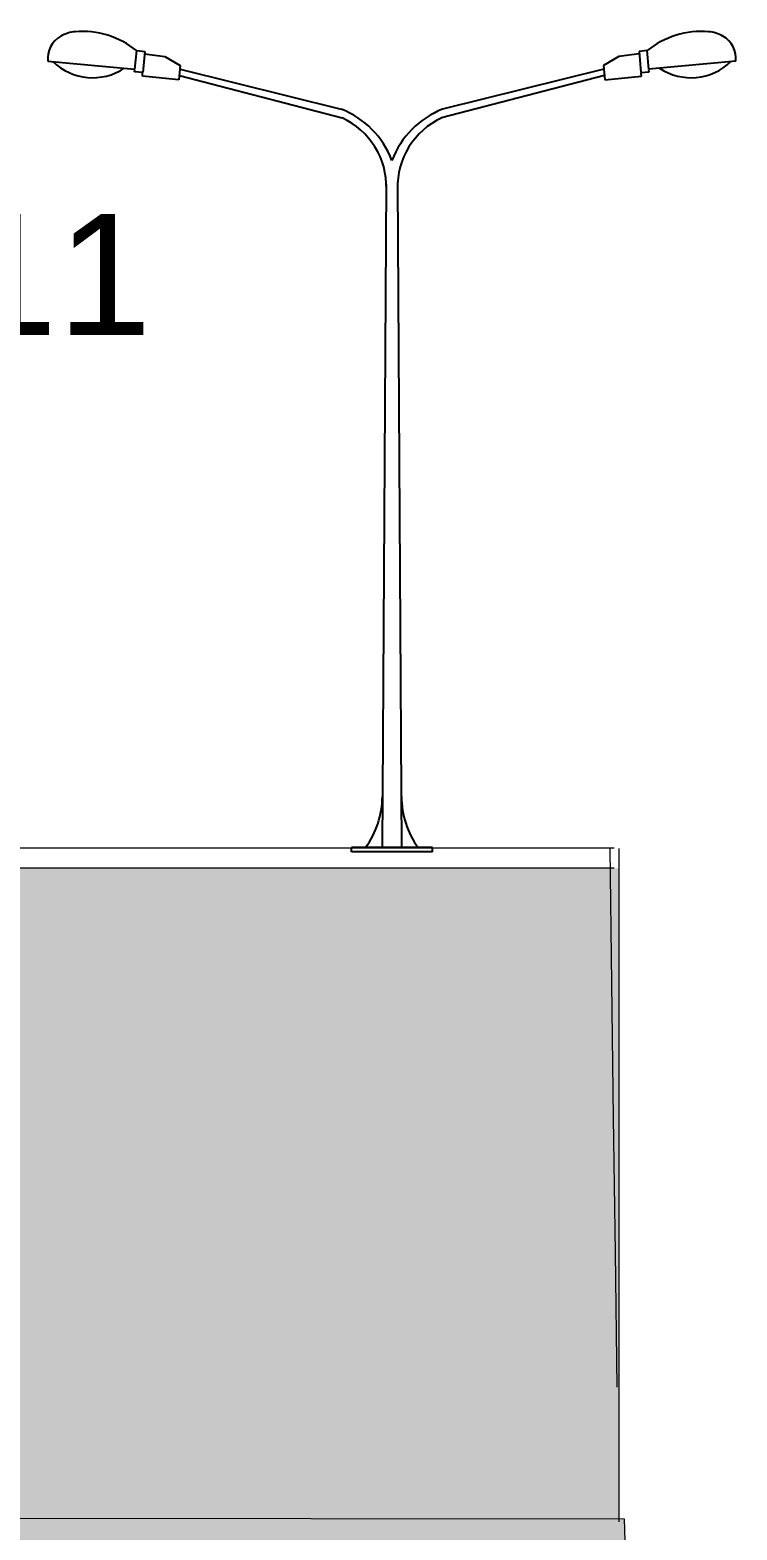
# Model space of a CAD drawing. Header units: millimetres. Extents: x 348 to 2201, y 118 to 1049.
# Drawn here: x 2184.83 to 2190.08, y 343.39 to 354.53 of the extents above; entities that cross this region are included whole.
import ezdxf

# ---------------------------------------------------------------- set-up
doc = ezdxf.new("R2010")
doc.units = ezdxf.units.MM
doc.layers.add('mur vue', color=7, linetype='Continuous', lineweight=13)
doc.styles.add('Style-Arial', font='arial.ttf')

# ---------------------------------------------------------------- blocks, each defined once
blk = doc.blocks.new('INluminação')
at = {"linetype": 'ByBlock'}
for p, q in [((-1.607, 5.808), (-1.594, 5.947)), ((-1.594, 5.947), (-1.534, 5.941)), ((-1.534, 5.941), (-1.549, 5.784)), ((-1.536, 5.923), (-1.384, 5.904)), ((-1.384, 5.904), (-1.27, 5.837)), ((1.986, 5.904), (1.871, 5.837)), ((2.137, 5.923), (1.986, 5.904)), ((2.196, 5.947), (2.136, 5.941)), ((2.136, 5.941), (2.15, 5.784)), ((2.209, 5.808), (2.196, 5.947)), ((-2.253, 5.869), (-1.607, 5.808)), ((-1.609, 5.79), (-1.608, 5.804)), ((-1.27, 5.837), (-1.28, 5.731)), ((-1.272, 5.808), (-0.076, 5.512)), ((1.874, 5.808), (0.677, 5.512)), ((1.871, 5.837), (1.881, 5.731)), ((2.855, 5.869), (2.209, 5.808)), ((2.21, 5.79), (2.209, 5.804)), ((-1.549, 5.784), (-1.609, 5.79)), ((-1.552, 5.757), (-1.55, 5.78)), ((-1.28, 5.731), (-1.552, 5.757)), ((-1.276, 5.763), (-0.069, 5.447)), ((1.878, 5.763), (0.67, 5.447)), ((1.881, 5.731), (2.153, 5.757)), ((2.15, 5.784), (2.21, 5.79)), ((2.153, 5.757), (2.151, 5.78)), ((0.259, 4.954), (0.228, 0.031)), ((0.342, 4.954), (0.373, 0.031)), ((0, 0), (0, 0.031)), ((0.601, 0.031), (0, 0.031)), ((0.601, 0), (0, 0)), ((0.601, 0), (0.601, 0.031))]:
    blk.add_line(p, q, dxfattribs=at)
for centre, radius, start, end in [((-2.063, 5.888), 0.191, 119.3349, 185.9465), ((-2.031, 5.832), 0.256, 94.5172, 119.3349), ((-2, 5.44), 0.649, 51.3054, 94.5172), ((2.601, 5.44), 0.649, 85.4828, 128.6946), ((2.632, 5.832), 0.256, 60.6651, 85.4828), ((2.664, 5.888), 0.191, 354.0535, 60.6651), ((-1.92, 6.174), 0.428, 226.1657, 303.1628), ((2.521, 6.174), 0.428, 236.8372, 313.8343), ((-0.314, 4.9), 0.657, 20.6833, 68.7201), ((0.916, 4.9), 0.657, 111.2799, 159.3167), ((-0.305, 4.934), 0.565, 358.3891, 65.2778), ((0.907, 4.934), 0.565, 114.7222, 181.6109), ((-0.428, 0.415), 0.658, 324.2632, 359.6317), ((1.029, 0.415), 0.658, 180.3683, 215.7368)]:
    blk.add_arc(centre, radius, start, end, dxfattribs=at)

msp = doc.modelspace()

# ---------------------------------------------------------------- hatches: boundary and pattern name
at = {"layer": 'mur vue', "true_color": 0x3c2c25}
h = msp.add_hatch(dxfattribs=at)
h.set_pattern_fill('EARTH', color=29, scale=0.1, angle=18.0374)
h.set_pattern_definition([(3e-15, (1129.3211, 323.3701), (0.635, 0.635), [0.635, -0.635]), (3e-15, (1129.3211, 323.6082), (0.635, 0.635), [0.635, -0.635]), (3e-15, (1129.3211, 323.84635), (0.635, 0.635), [0.635, -0.635]), (90, (1129.4005, 323.9257), (-0.635, 0.635), [0.635, -0.635]), (90, (1129.6386, 323.9257), (-0.635, 0.635), [0.635, -0.635]), (90, (1129.87674, 323.9257), (-0.635, 0.635), [0.635, -0.635])])
h.paths.add_polyline_path([(2117.69, 343.568), (2056.973, 343.648), (1996.952, 343.577), (1997.107, 337.735), (2117.665, 337.735)])
h.paths.add_polyline_path([(2135.074, 343.545), (2117.69, 343.568), (2117.665, 337.735), (2135.141, 337.735)])
h.paths.add_polyline_path([(2146.105, 343.531), (2135.074, 343.545), (2135.141, 337.735), (2146.092, 337.735)])
h.paths.add_polyline_path([(2159.526, 343.513), (2146.105, 343.531), (2146.092, 337.735), (2159.548, 337.735)])
h.paths.add_polyline_path([(2169.214, 343.5), (2159.526, 343.513), (2159.548, 337.735), (2169.23, 337.735)])
h.paths.add_polyline_path([(2189.24, 343.474), (2169.214, 343.5), (2169.23, 337.735), (2189.399, 337.735)])
h.paths.add_polyline_path([(2172.115, 348.304), (2169.203, 347.755), (2169.214, 343.5), (2189.201, 343.474), (2189.201, 348.304)])
h.paths.add_polyline_path([(2169.203, 347.75), (2162.186, 347.75), (2159.512, 347.199), (2159.526, 343.513), (2169.214, 343.5)])
h.paths.add_polyline_path([(2159.512, 347.199), (2156.557, 346.591), (2150.221, 346.591), (2146.11, 345.701), (2146.105, 343.531), (2159.526, 343.513)])
h.paths.add_polyline_path([(2146.11, 345.701), (2145.454, 345.559), (2136.254, 345.529), (2135.054, 345.343), (2135.074, 343.545), (2146.105, 343.531)])
h.paths.add_polyline_path([(2135.054, 345.343), (2130.523, 344.643), (2121.922, 344.643), (2117.693, 344.21), (2117.69, 343.568), (2135.074, 343.545)])
h.paths.add_polyline_path([(2117.693, 344.21), (2112.862, 343.714), (2056.973, 343.648), (2117.69, 343.568)])

# ---------------------------------------------------------------- linework, layer by layer
at = {"layer": 'mur vue'}
for p, q in [((2189.148, 347.451), (2189.135, 348.451)), ((2189.201, 343.452), (2189.201, 348.452)), ((2189.161, 346.451), (2189.148, 347.451)), ((2189.174, 345.452), (2189.161, 346.451)), ((2189.188, 344.452), (2189.174, 345.452))]:
    msp.add_line(p, q, dxfattribs=at)
for points in [[(2189.165, 348.454), (2172.101, 348.454), (2169.165, 347.9), (2162.17, 347.9), (2156.542, 346.741), (2150.205, 346.741), (2145.437, 345.709), (2136.242, 345.679), (2130.511, 344.793), (2121.914, 344.793), (2112.854, 343.864), (1996.965, 343.727)], [(2189.165, 348.304), (2172.115, 348.304), (2169.179, 347.75), (2162.186, 347.75), (2156.557, 346.591), (2150.221, 346.591), (2145.454, 345.559), (2136.254, 345.529), (2130.523, 344.643), (2121.922, 344.643), (2112.862, 343.714), (1996.965, 343.577)]]:
    msp.add_lwpolyline(points, dxfattribs=at)
msp.add_lwpolyline([(1996.948, 343.727), (2189.24, 343.474), (2189.399, 337.735), (1997.107, 337.735)], close=True, dxfattribs=at)

# ---------------------------------------------------------------- block references
msp.add_blockref('INluminação', (2187.214, 348.427))

# ---------------------------------------------------------------- texts
at = {"insert": (2181.885, 353.162), "char_height": 2.5, "attachment_point": 1, "style": 'Style-Arial'}
msp.add_mtext_dynamic_manual_height_columns('\\pt1092.5;{\\H0.36x;729.11} ', width=11.88714, gutter_width=1, heights=[2.963], dxfattribs=at)

doc.saveas('drawing.dxf')
